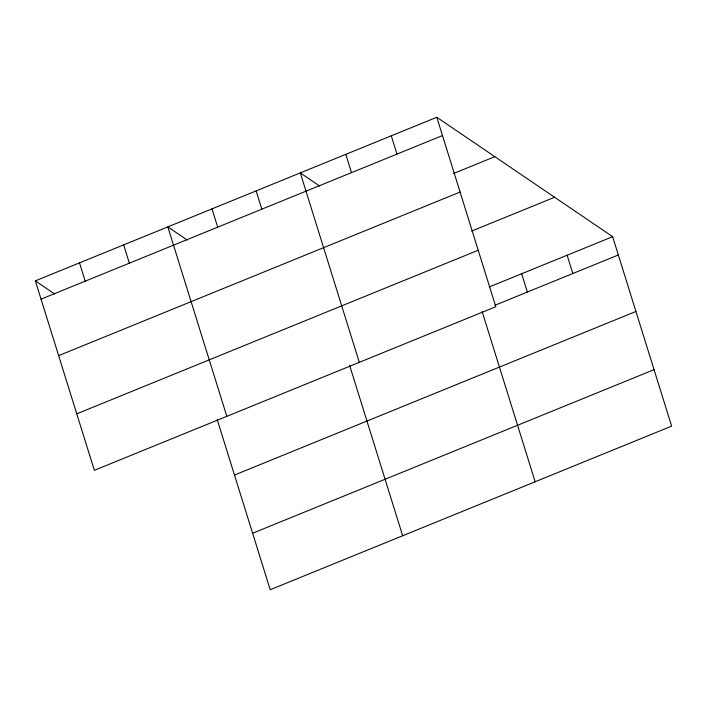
<?xml version="1.0" encoding="UTF-8"?>
<svg xmlns="http://www.w3.org/2000/svg" width="707" height="707" viewBox="0 0 707 707"><rect width="100%" height="100%" fill="white"/><g stroke="black" fill="none" stroke-linecap="round" stroke-linejoin="round"><path stroke-width="1.06" d="M436.793 117.274L495.801 306.723L94.358 470.323L35.35 280.865L436.793 117.274L612.642 236.677L671.65 426.135L270.207 589.726L217.226 419.613M41.05 299.158L442.494 135.558M453.373 173.569L494.82 156.671M58.637 355.639L460.08 192.048M471.702 231.056L554.615 197.271M76.763 413.834L478.206 250.243M489.297 286.945L612.642 236.677M494.988 305.238L618.342 254.971M234.485 475.051L635.929 311.46M252.611 533.246L654.055 369.655M319.644 186.029L300.298 172.888L359.315 362.346M187.169 240.018L167.824 226.876L226.832 416.335M35.35 280.865L54.695 293.997M567.147 255.218L572.838 273.512M521.651 273.759L527.342 292.053M482.174 311.637L535.164 481.759M391.298 135.806L396.989 154.099M345.803 154.347L351.494 172.641M349.7 365.625L402.681 535.747M256.146 190.89L261.837 209.184M211.985 208.883L217.685 227.177M123.663 244.869L129.363 263.163M79.511 262.871L85.202 281.165"/></g></svg>
